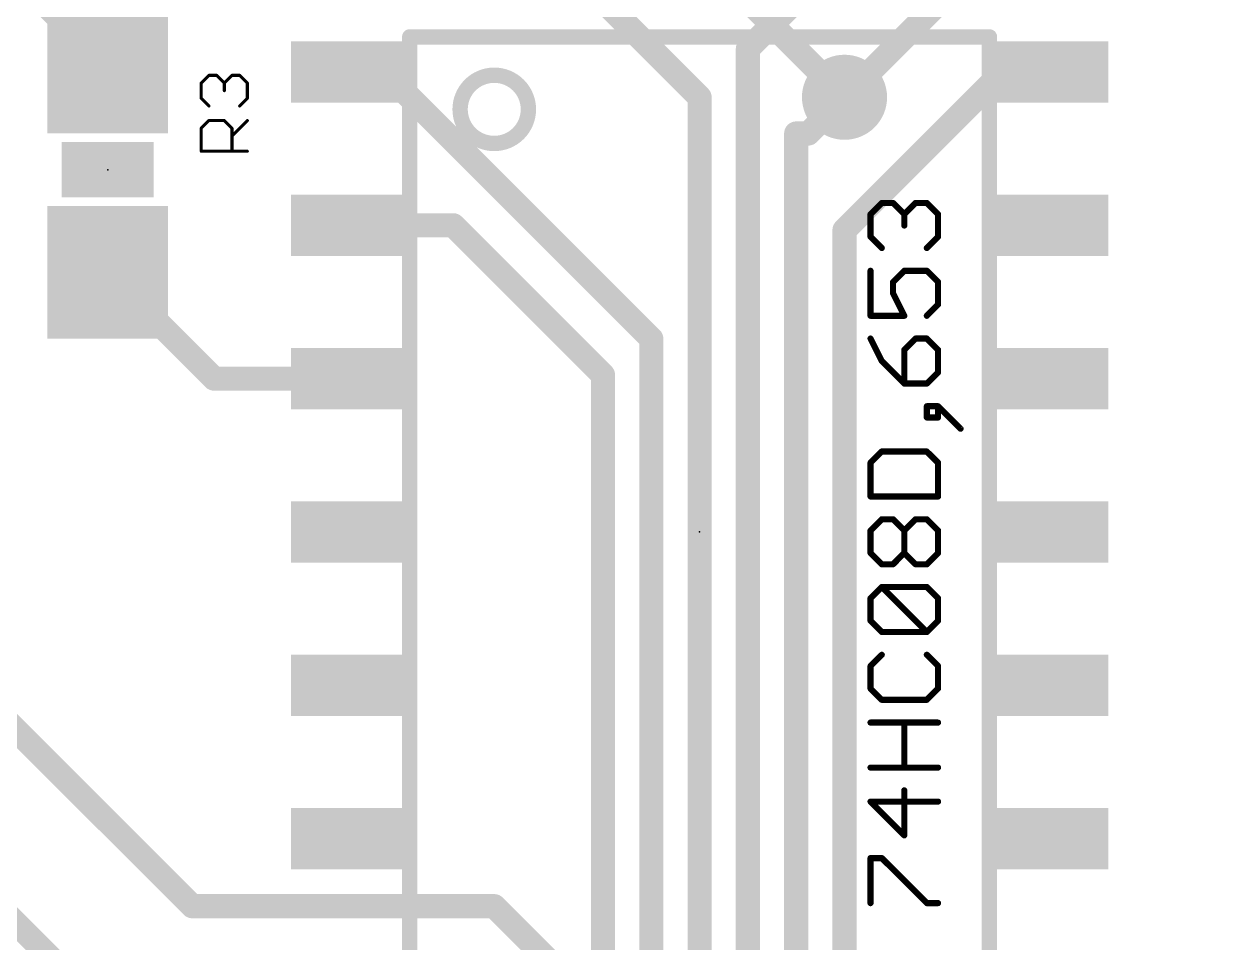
# Model space of a CAD drawing. Extents: x -0.4 to 70.1, y -0.1 to 70.1.
# Drawn here: x 50.01 to 59.95, y 45.3 to 52.91 of the extents above; entities that cross this region are included whole.
import ezdxf

# ---------------------------------------------------------------- set-up
doc = ezdxf.new("R2010")
doc.units = 0
for name, color, linetype in [('1', 22, 'CONTINUOUS'), ('16', 175, 'CONTINUOUS'), ('18', 82, 'CONTINUOUS'), ('21', 253, 'CONTINUOUS'), ('23', 7, 'CONTINUOUS'), ('25', 253, 'CONTINUOUS')]:
    doc.layers.add(name, color=color, linetype=linetype)

# ---------------------------------------------------------------- blocks, each defined once
blk = doc.blocks.new('RECT')
blk.add_solid([(-0.5, -0.5), (0.5, -0.5), (-0.5, 0.5), (0.5, 0.5)])
blk = doc.blocks.new('ROUNDV')
at = {"const_width": 0.5}
blk.add_lwpolyline([(0, -0.25, 1), (0, 0.25, 1), (0, -0.25)], format="xyb", dxfattribs=at)

msp = doc.modelspace()

# ---------------------------------------------------------------- linework, layer by layer
at = {"layer": '1', "const_width": 0.2}
for points in [[(59.85, 55.35), (56.8, 52.3)], [(53.7, 54.2), (55.6, 52.3)], [(56.8, 53.5), (56, 52.7)], [(50.2, 53.05), (50.7, 52.55)], [(56, 52.7), (56, 32.7)], [(52.725, 52.51), (52.99, 52.51)], [(52.99, 52.51), (55.2, 50.3)], [(58.11, 52.51), (56.8, 51.2)], [(58.475, 52.51), (58.11, 52.51)], [(55.6, 52.3), (55.6, 32.9)], [(56.5, 52), (56.8, 52.3)], [(56.4, 52), (56.4, 32.5)], [(56.4, 52), (56.5, 52)], [(52.725, 51.24), (53.56, 51.24)], [(53.56, 51.24), (54.8, 50)], [(56.8, 51.2), (56.8, 43.6)], [(51.58, 49.97), (50.7, 50.85)], [(55.2, 50.3), (55.2, 35)], [(52.725, 49.97), (51.58, 49.97)], [(54.8, 50), (54.8, 37.8)], [(49.7, 47.3), (51.4, 45.6)], [(49.3, 46.1), (51.2, 44.2)], [(51.4, 45.6), (53.9, 45.6)], [(53.9, 45.6), (54.4, 45.1)]]:
    msp.add_lwpolyline(points, dxfattribs=at)
at = {"layer": '1', "const_width": 0.1}
for points in [[(56.05, 52.7, 1), (55.95, 52.7)], [(55.9646, 52.7354, 1), (56.0354, 52.6646)], [(50.6646, 52.5146, 1), (50.7354, 52.5854)], [(52.725, 52.56, 1), (52.725, 52.46)], [(53.0254, 52.5454, 1), (52.9546, 52.4746)], [(52.99, 52.46, 1), (52.99, 52.56)], [(58.11, 52.56, 1), (58.11, 52.46)], [(58.1454, 52.4746, 1), (58.0746, 52.5454)], [(58.475, 52.46, 1), (58.475, 52.56)], [(55.65, 52.3, 1), (55.55, 52.3)], [(55.5646, 52.2646, 1), (55.6354, 52.3354)], [(56.7646, 52.3354, 1), (56.8354, 52.2646)], [(56.8354, 52.2646, 1), (56.7646, 52.3354)], [(56.45, 52, 1), (56.35, 52)], [(56.4, 52.05, 1), (56.4, 51.95)], [(56.4646, 52.0354, 1), (56.5354, 51.9646)], [(56.5, 51.95, 1), (56.5, 52.05)], [(52.725, 51.29, 1), (52.725, 51.19)], [(53.5954, 51.2754, 1), (53.5246, 51.2046)], [(53.56, 51.19, 1), (53.56, 51.29)], [(56.7646, 51.2354, 1), (56.8354, 51.1646)], [(56.85, 51.2, 1), (56.75, 51.2)], [(50.7354, 50.8854, 1), (50.6646, 50.8146)], [(55.25, 50.3, 1), (55.15, 50.3)], [(55.1646, 50.2646, 1), (55.2354, 50.3354)], [(51.58, 50.02, 1), (51.58, 49.92)], [(51.5446, 49.9346, 1), (51.6154, 50.0054)], [(52.725, 49.92, 1), (52.725, 50.02)], [(54.85, 50, 1), (54.75, 50)], [(54.7646, 49.9646, 1), (54.8354, 50.0354)], [(51.4, 45.65, 1), (51.4, 45.55)], [(51.3646, 45.5646, 1), (51.4354, 45.6354)], [(53.9354, 45.6354, 1), (53.8646, 45.5646)], [(53.9, 45.55, 1), (53.9, 45.65)]]:
    msp.add_lwpolyline(points, format="xyb", dxfattribs=at)
at = {"layer": '16', "const_width": 0.2}
msp.add_lwpolyline([(55.6, 53.5), (56.8, 52.3)], dxfattribs=at)
at = {"layer": '16', "const_width": 0.1}
msp.add_lwpolyline([(56.7646, 52.2646, 1), (56.8354, 52.3354)], format="xyb", dxfattribs=at)
at = {"layer": '21'}
for points, const_width in [([(53.2, 52.8318, 1), (53.2, 52.7683)], 0.0635), ([(53.2318, 52.8, 1), (53.1683, 52.8)], 0.0635), ([(58.0318, 52.8, 1), (57.9682, 52.8)], 0.0635), ([(58, 52.7683, 1), (58, 52.8318)], 0.0635), ([(53.9, 51.9172, 1), (53.9, 52.4828, 1), (53.9, 51.9172)], 0.127)]:
    msp.add_lwpolyline(points, format="xyb", dxfattribs=dict(at, const_width=const_width))
at = {"layer": '21', "const_width": 0.127}
for points in [[(53.2, 52.8), (58, 52.8)], [(53.2, 44.5), (53.2, 52.8)], [(58, 52.8), (58, 44.5)]]:
    msp.add_lwpolyline(points, dxfattribs=at)
at = {"layer": '23'}
for p in [(50.7, 51.7), (55.6, 48.7)]:
    msp.add_point(p, dxfattribs=at)
at = {"layer": '25'}
for points, const_width in [([(51.4744, 52.4182), (51.5379, 52.4817)], 0.0254), ([(51.4744, 52.291), (51.4744, 52.4182)], 0.0254), ([(51.5379, 52.4817), (51.6015, 52.4817)], 0.0254), ([(51.6015, 52.4817), (51.665, 52.4182)], 0.0254), ([(51.665, 52.4182), (51.7286, 52.4817)], 0.0254), ([(51.665, 52.4182), (51.665, 52.3546)], 0.0254), ([(51.7286, 52.4817), (51.7921, 52.4817)], 0.0254), ([(51.7921, 52.4817), (51.8557, 52.4182)], 0.0254), ([(51.8557, 52.4182), (51.8557, 52.291)], 0.0254), ([(51.5379, 52.2275), (51.4744, 52.291)], 0.0254), ([(51.8557, 52.291), (51.7921, 52.2275)], 0.0254), ([(51.4744, 52.0439), (51.5379, 52.1075)], 0.0254), ([(51.5379, 52.1075), (51.665, 52.1075)], 0.0254), ([(51.665, 52.1075), (51.7286, 52.0439)], 0.0254), ([(51.7286, 51.9804), (51.8557, 52.1075)], 0.0254), ([(51.4744, 51.8533), (51.4744, 52.0439)], 0.0254), ([(51.7286, 52.0439), (51.7286, 51.8533)], 0.0254), ([(51.8557, 51.8533), (51.4744, 51.8533)], 0.0254), ([(57.0153, 51.331), (57.1085, 51.4242)], 0.0508), ([(57.1085, 51.4242), (57.2018, 51.4242)], 0.0508), ([(57.2018, 51.4242), (57.295, 51.331)], 0.0508), ([(57.295, 51.331), (57.3882, 51.4242)], 0.0508), ([(57.3882, 51.4242), (57.4814, 51.4242)], 0.0508), ([(57.4814, 51.4242), (57.5746, 51.331)], 0.0508), ([(57.0153, 51.1446), (57.0153, 51.331)], 0.0508), ([(57.295, 51.331), (57.295, 51.2378)], 0.0508), ([(57.5746, 51.331), (57.5746, 51.1446)], 0.0508), ([(57.1085, 51.0514), (57.0153, 51.1446)], 0.0508), ([(57.5746, 51.1446), (57.4814, 51.0514)], 0.0508), ([(57.0153, 50.8629), (57.0153, 50.4901)], 0.0508), ([(57.2018, 50.7697), (57.295, 50.8629)], 0.0508), ([(57.295, 50.8629), (57.4814, 50.8629)], 0.0508), ([(57.4814, 50.8629), (57.5746, 50.7697)], 0.0508), ([(57.2018, 50.6765), (57.2018, 50.7697)], 0.0508), ([(57.5746, 50.7697), (57.5746, 50.5833)], 0.0508), ([(57.295, 50.4901), (57.2018, 50.6765)], 0.0508), ([(57.0153, 50.4901), (57.295, 50.4901)], 0.0508), ([(57.5746, 50.5833), (57.4814, 50.4901)], 0.0508), ([(57.0153, 50.3016), (57.1085, 50.1152)], 0.0508), ([(57.3882, 50.3016), (57.295, 50.2084)], 0.0508), ([(57.4814, 50.3016), (57.3882, 50.3016)], 0.0508), ([(57.5746, 50.2084), (57.4814, 50.3016)], 0.0508), ([(57.295, 50.2084), (57.295, 49.9288)], 0.0508), ([(57.5746, 50.022), (57.5746, 50.2084)], 0.0508), ([(57.1085, 50.1152), (57.295, 49.9288)], 0.0508), ([(57.4814, 49.9288), (57.5746, 50.022)], 0.0508), ([(57.295, 49.9288), (57.4814, 49.9288)], 0.0508), ([(57.5746, 49.741), (57.4814, 49.741)], 0.0508), ([(57.4814, 49.741), (57.4814, 49.6478)], 0.0508), ([(57.761, 49.5546), (57.5746, 49.741)], 0.0508), ([(57.5746, 49.6478), (57.5746, 49.741)], 0.0508), ([(57.4814, 49.6478), (57.5746, 49.6478)], 0.0508), ([(57.1085, 49.3661), (57.0153, 49.2729)], 0.0508), ([(57.4814, 49.3661), (57.1085, 49.3661)], 0.0508), ([(57.5746, 49.2729), (57.4814, 49.3661)], 0.0508), ([(57.0153, 49.2729), (57.0153, 48.9933)], 0.0508), ([(57.5746, 48.9933), (57.5746, 49.2729)], 0.0508), ([(57.0153, 48.9933), (57.5746, 48.9933)], 0.0508), ([(57.0153, 48.7116), (57.1085, 48.8048)], 0.0508), ([(57.1085, 48.8048), (57.2018, 48.8048)], 0.0508), ([(57.2018, 48.8048), (57.295, 48.7116)], 0.0508), ([(57.295, 48.7116), (57.3882, 48.8048)], 0.0508), ([(57.3882, 48.8048), (57.4814, 48.8048)], 0.0508), ([(57.4814, 48.8048), (57.5746, 48.7116)], 0.0508), ([(57.0153, 48.5252), (57.0153, 48.7116)], 0.0508), ([(57.295, 48.5252), (57.295, 48.7116)], 0.0508), ([(57.5746, 48.7116), (57.5746, 48.5252)], 0.0508), ([(57.1085, 48.4319), (57.0153, 48.5252)], 0.0508), ([(57.295, 48.5252), (57.2018, 48.4319)], 0.0508), ([(57.3882, 48.4319), (57.295, 48.5252)], 0.0508), ([(57.5746, 48.5252), (57.4814, 48.4319)], 0.0508), ([(57.2018, 48.4319), (57.1085, 48.4319)], 0.0508), ([(57.4814, 48.4319), (57.3882, 48.4319)], 0.0508), ([(57.0153, 48.1503), (57.1085, 48.2435)], 0.0508), ([(57.1085, 48.2435), (57.4814, 48.2435)], 0.0508), ([(57.4814, 47.8706), (57.1085, 48.2435)], 0.0508), ([(57.4814, 48.2435), (57.5746, 48.1503)], 0.0508), ([(57.0153, 47.9639), (57.0153, 48.1503)], 0.0508), ([(57.5746, 48.1503), (57.5746, 47.9639)], 0.0508), ([(57.1085, 47.8706), (57.0153, 47.9639)], 0.0508), ([(57.5746, 47.9639), (57.4814, 47.8706)], 0.0508), ([(57.4814, 47.8706), (57.1085, 47.8706)], 0.0508), ([(57.1085, 47.6822), (57.0153, 47.589)], 0.0508), ([(57.5746, 47.589), (57.4814, 47.6822)], 0.0508), ([(57.0153, 47.589), (57.0153, 47.4025)], 0.0508), ([(57.5746, 47.4025), (57.5746, 47.589)], 0.0508), ([(57.0153, 47.4025), (57.1085, 47.3093)], 0.0508), ([(57.1085, 47.3093), (57.4814, 47.3093)], 0.0508), ([(57.4814, 47.3093), (57.5746, 47.4025)], 0.0508), ([(57.0153, 47.1209), (57.5746, 47.1209)], 0.0508), ([(57.295, 46.748), (57.295, 47.1209)], 0.0508), ([(57.5746, 46.748), (57.0153, 46.748)], 0.0508), ([(57.295, 46.1867), (57.295, 46.5596)], 0.0508), ([(57.5746, 46.4663), (57.0153, 46.4663)], 0.0508), ([(57.0153, 46.4663), (57.295, 46.1867)], 0.0508), ([(57.0153, 45.6254), (57.0153, 45.9982)], 0.0508), ([(57.0153, 45.9982), (57.1085, 45.9982)], 0.0508), ([(57.1085, 45.9982), (57.4814, 45.6254)], 0.0508), ([(57.4814, 45.6254), (57.5746, 45.6254)], 0.0508)]:
    msp.add_lwpolyline(points, dxfattribs=dict(at, const_width=const_width))
for points, const_width in [([(51.4807, 52.4182, 1), (51.468, 52.4182)], 0.0127), ([(51.4699, 52.4226, 1), (51.4789, 52.4137)], 0.0127), ([(51.5379, 52.4881, 1), (51.5379, 52.4754)], 0.0127), ([(51.5424, 52.4772, 1), (51.5334, 52.4862)], 0.0127), ([(51.606, 52.4862, 1), (51.597, 52.4772)], 0.0127), ([(51.6015, 52.4754, 1), (51.6015, 52.4881)], 0.0127), ([(51.6605, 52.4226, 1), (51.6695, 52.4137)], 0.0127), ([(51.6714, 52.4182, 1), (51.6587, 52.4182)], 0.0127), ([(51.6605, 52.4137, 1), (51.6695, 52.4226)], 0.0127), ([(51.7286, 52.4881, 1), (51.7286, 52.4754)], 0.0127), ([(51.7331, 52.4772, 1), (51.7241, 52.4862)], 0.0127), ([(51.7966, 52.4862, 1), (51.7877, 52.4772)], 0.0127), ([(51.7921, 52.4754, 1), (51.7921, 52.4881)], 0.0127), ([(51.8621, 52.4182, 1), (51.8494, 52.4182)], 0.0127), ([(51.8512, 52.4137, 1), (51.8602, 52.4226)], 0.0127), ([(51.4789, 52.2955, 1), (51.4699, 52.2866)], 0.0127), ([(51.6587, 52.3546, 1), (51.6714, 52.3546)], 0.0127), ([(51.8602, 52.2866, 1), (51.8512, 52.2955)], 0.0127), ([(51.468, 52.291, 1), (51.4807, 52.291)], 0.0127), ([(51.5334, 52.223, 1), (51.5424, 52.232)], 0.0127), ([(51.7877, 52.232, 1), (51.7966, 52.223)], 0.0127), ([(51.8494, 52.291, 1), (51.8621, 52.291)], 0.0127), ([(51.5379, 52.1138, 1), (51.5379, 52.1012)], 0.0127), ([(51.5424, 52.103, 1), (51.5334, 52.112)], 0.0127), ([(51.6695, 52.112, 1), (51.6605, 52.103)], 0.0127), ([(51.665, 52.1012, 1), (51.665, 52.1138)], 0.0127), ([(51.8602, 52.103, 1), (51.8512, 52.112)], 0.0127), ([(51.4807, 52.0439, 1), (51.468, 52.0439)], 0.0127), ([(51.4699, 52.0484, 1), (51.4789, 52.0395)], 0.0127), ([(51.7349, 52.0439, 1), (51.7222, 52.0439)], 0.0127), ([(51.7241, 52.0395, 1), (51.7331, 52.0484)], 0.0127), ([(51.7241, 51.9849, 1), (51.7331, 51.9759)], 0.0127), ([(51.4744, 51.8596, 1), (51.4744, 51.8469)], 0.0127), ([(51.468, 51.8533, 1), (51.4807, 51.8533)], 0.0127), ([(51.7222, 51.8533, 1), (51.7349, 51.8533)], 0.0127), ([(51.8557, 51.8469, 1), (51.8557, 51.8596)], 0.0127), ([(57.1085, 51.4369, 1), (57.1085, 51.4115)], 0.0254), ([(57.1175, 51.4153, 1), (57.0996, 51.4332)], 0.0254), ([(57.2107, 51.4332, 1), (57.1928, 51.4153)], 0.0254), ([(57.2018, 51.4115, 1), (57.2018, 51.4369)], 0.0254), ([(57.3882, 51.4369, 1), (57.3882, 51.4115)], 0.0254), ([(57.3972, 51.4153, 1), (57.3792, 51.4332)], 0.0254), ([(57.4904, 51.4332, 1), (57.4724, 51.4153)], 0.0254), ([(57.4814, 51.4115, 1), (57.4814, 51.4369)], 0.0254), ([(57.028, 51.331, 1), (57.0026, 51.331)], 0.0254), ([(57.0063, 51.34, 1), (57.0243, 51.322)], 0.0254), ([(57.3077, 51.331, 1), (57.2823, 51.331)], 0.0254), ([(57.286, 51.34, 1), (57.3039, 51.322)], 0.0254), ([(57.286, 51.322, 1), (57.3039, 51.34)], 0.0254), ([(57.5873, 51.331, 1), (57.5619, 51.331)], 0.0254), ([(57.5656, 51.322, 1), (57.5836, 51.34)], 0.0254), ([(57.2823, 51.2378, 1), (57.3077, 51.2378)], 0.0254), ([(57.0243, 51.1536, 1), (57.0063, 51.1356)], 0.0254), ([(57.0026, 51.1446, 1), (57.028, 51.1446)], 0.0254), ([(57.5619, 51.1446, 1), (57.5873, 51.1446)], 0.0254), ([(57.5836, 51.1356, 1), (57.5656, 51.1536)], 0.0254), ([(57.0996, 51.0424, 1), (57.1175, 51.0604)], 0.0254), ([(57.4724, 51.0604, 1), (57.4904, 51.0424)], 0.0254), ([(57.028, 50.8629, 1), (57.0026, 50.8629)], 0.0254), ([(57.295, 50.8756, 1), (57.295, 50.8502)], 0.0254), ([(57.3039, 50.854, 1), (57.286, 50.8719)], 0.0254), ([(57.4904, 50.8719, 1), (57.4724, 50.854)], 0.0254), ([(57.4814, 50.8502, 1), (57.4814, 50.8756)], 0.0254), ([(57.2145, 50.7697, 1), (57.1891, 50.7697)], 0.0254), ([(57.1928, 50.7787, 1), (57.2107, 50.7607)], 0.0254), ([(57.5873, 50.7697, 1), (57.5619, 50.7697)], 0.0254), ([(57.5656, 50.7607, 1), (57.5836, 50.7787)], 0.0254), ([(57.2131, 50.6822, 1), (57.1904, 50.6708)], 0.0254), ([(57.1891, 50.6765, 1), (57.2145, 50.6765)], 0.0254), ([(57.0153, 50.5028, 1), (57.0153, 50.4774)], 0.0254), ([(57.295, 50.4774, 1), (57.295, 50.5028)], 0.0254), ([(57.5619, 50.5833, 1), (57.5873, 50.5833)], 0.0254), ([(57.5836, 50.5743, 1), (57.5656, 50.5923)], 0.0254), ([(57.0026, 50.4901, 1), (57.028, 50.4901)], 0.0254), ([(57.2836, 50.4844, 1), (57.3063, 50.4958)], 0.0254), ([(57.4724, 50.4991, 1), (57.4904, 50.4811)], 0.0254), ([(57.0267, 50.3073, 1), (57.004, 50.2959)], 0.0254), ([(57.3882, 50.3143, 1), (57.3882, 50.2889)], 0.0254), ([(57.3972, 50.2926, 1), (57.3792, 50.3106)], 0.0254), ([(57.4904, 50.3106, 1), (57.4724, 50.2926)], 0.0254), ([(57.4814, 50.2889, 1), (57.4814, 50.3143)], 0.0254), ([(57.3077, 50.2084, 1), (57.2823, 50.2084)], 0.0254), ([(57.286, 50.2174, 1), (57.3039, 50.1994)], 0.0254), ([(57.5873, 50.2084, 1), (57.5619, 50.2084)], 0.0254), ([(57.5656, 50.1994, 1), (57.5836, 50.2174)], 0.0254), ([(57.1175, 50.1242, 1), (57.0996, 50.1062)], 0.0254), ([(57.0972, 50.1095, 1), (57.1199, 50.1209)], 0.0254), ([(57.5619, 50.022, 1), (57.5873, 50.022)], 0.0254), ([(57.5836, 50.013, 1), (57.5656, 50.031)], 0.0254), ([(57.295, 49.9415, 1), (57.295, 49.9161)], 0.0254), ([(57.2823, 49.9288, 1), (57.3077, 49.9288)], 0.0254), ([(57.286, 49.9198, 1), (57.3039, 49.9378)], 0.0254), ([(57.4724, 49.9378, 1), (57.4904, 49.9198)], 0.0254), ([(57.4814, 49.9161, 1), (57.4814, 49.9415)], 0.0254), ([(57.4814, 49.7537, 1), (57.4814, 49.7283)], 0.0254), ([(57.4941, 49.741, 1), (57.4687, 49.741)], 0.0254), ([(57.5836, 49.75, 1), (57.5656, 49.732)], 0.0254), ([(57.5873, 49.741, 1), (57.5619, 49.741)], 0.0254), ([(57.5746, 49.7283, 1), (57.5746, 49.7537)], 0.0254), ([(57.4814, 49.6605, 1), (57.4814, 49.6351)], 0.0254), ([(57.4687, 49.6478, 1), (57.4941, 49.6478)], 0.0254), ([(57.5619, 49.6478, 1), (57.5873, 49.6478)], 0.0254), ([(57.5746, 49.6351, 1), (57.5746, 49.6605)], 0.0254), ([(57.752, 49.5456, 1), (57.77, 49.5635)], 0.0254), ([(57.1085, 49.3788, 1), (57.1085, 49.3534)], 0.0254), ([(57.1175, 49.3571, 1), (57.0996, 49.3751)], 0.0254), ([(57.4904, 49.3751, 1), (57.4724, 49.3571)], 0.0254), ([(57.4814, 49.3534, 1), (57.4814, 49.3788)], 0.0254), ([(57.028, 49.2729, 1), (57.0026, 49.2729)], 0.0254), ([(57.0063, 49.2819, 1), (57.0243, 49.2639)], 0.0254), ([(57.5873, 49.2729, 1), (57.5619, 49.2729)], 0.0254), ([(57.5656, 49.2639, 1), (57.5836, 49.2819)], 0.0254), ([(57.0153, 49.006, 1), (57.0153, 48.9806)], 0.0254), ([(57.0026, 48.9933, 1), (57.028, 48.9933)], 0.0254), ([(57.5619, 48.9933, 1), (57.5873, 48.9933)], 0.0254), ([(57.5746, 48.9806, 1), (57.5746, 49.006)], 0.0254), ([(57.1085, 48.8175, 1), (57.1085, 48.7921)], 0.0254), ([(57.1175, 48.7958, 1), (57.0996, 48.8138)], 0.0254), ([(57.2107, 48.8138, 1), (57.1928, 48.7958)], 0.0254), ([(57.2018, 48.7921, 1), (57.2018, 48.8175)], 0.0254), ([(57.3882, 48.8175, 1), (57.3882, 48.7921)], 0.0254), ([(57.3972, 48.7958, 1), (57.3792, 48.8138)], 0.0254), ([(57.4904, 48.8138, 1), (57.4724, 48.7958)], 0.0254), ([(57.4814, 48.7921, 1), (57.4814, 48.8175)], 0.0254), ([(57.028, 48.7116, 1), (57.0026, 48.7116)], 0.0254), ([(57.0063, 48.7206, 1), (57.0243, 48.7026)], 0.0254), ([(57.3077, 48.7116, 1), (57.2823, 48.7116)], 0.0254), ([(57.286, 48.7206, 1), (57.3039, 48.7026)], 0.0254), ([(57.286, 48.7026, 1), (57.3039, 48.7206)], 0.0254), ([(57.5873, 48.7116, 1), (57.5619, 48.7116)], 0.0254), ([(57.5656, 48.7026, 1), (57.5836, 48.7206)], 0.0254), ([(57.0243, 48.5341, 1), (57.0063, 48.5162)], 0.0254), ([(57.0026, 48.5252, 1), (57.028, 48.5252)], 0.0254), ([(57.3039, 48.5341, 1), (57.286, 48.5162)], 0.0254), ([(57.2823, 48.5252, 1), (57.3077, 48.5252)], 0.0254), ([(57.3039, 48.5162, 1), (57.286, 48.5341)], 0.0254), ([(57.5619, 48.5252, 1), (57.5873, 48.5252)], 0.0254), ([(57.5836, 48.5162, 1), (57.5656, 48.5341)], 0.0254), ([(57.1085, 48.4446, 1), (57.1085, 48.4192)], 0.0254), ([(57.0996, 48.423, 1), (57.1175, 48.4409)], 0.0254), ([(57.1928, 48.4409, 1), (57.2107, 48.423)], 0.0254), ([(57.2018, 48.4192, 1), (57.2018, 48.4446)], 0.0254), ([(57.3882, 48.4446, 1), (57.3882, 48.4192)], 0.0254), ([(57.3792, 48.423, 1), (57.3972, 48.4409)], 0.0254), ([(57.4724, 48.4409, 1), (57.4904, 48.423)], 0.0254), ([(57.4814, 48.4192, 1), (57.4814, 48.4446)], 0.0254), ([(57.1085, 48.2562, 1), (57.1085, 48.2308)], 0.0254), ([(57.1175, 48.2525, 1), (57.0996, 48.2345)], 0.0254), ([(57.1175, 48.2345, 1), (57.0996, 48.2525)], 0.0254), ([(57.4904, 48.2525, 1), (57.4724, 48.2345)], 0.0254), ([(57.4814, 48.2308, 1), (57.4814, 48.2562)], 0.0254), ([(57.028, 48.1503, 1), (57.0026, 48.1503)], 0.0254), ([(57.0063, 48.1593, 1), (57.0243, 48.1413)], 0.0254), ([(57.5873, 48.1503, 1), (57.5619, 48.1503)], 0.0254), ([(57.5656, 48.1413, 1), (57.5836, 48.1593)], 0.0254), ([(57.0243, 47.9728, 1), (57.0063, 47.9549)], 0.0254), ([(57.0026, 47.9639, 1), (57.028, 47.9639)], 0.0254), ([(57.5619, 47.9639, 1), (57.5873, 47.9639)], 0.0254), ([(57.5836, 47.9549, 1), (57.5656, 47.9728)], 0.0254), ([(57.1085, 47.8833, 1), (57.1085, 47.8579)], 0.0254), ([(57.0996, 47.8617, 1), (57.1175, 47.8796)], 0.0254), ([(57.4724, 47.8796, 1), (57.4904, 47.8617)], 0.0254), ([(57.4724, 47.8617, 1), (57.4904, 47.8796)], 0.0254), ([(57.4814, 47.8579, 1), (57.4814, 47.8833)], 0.0254), ([(57.1175, 47.6732, 1), (57.0996, 47.6912)], 0.0254), ([(57.4904, 47.6912, 1), (57.4724, 47.6732)], 0.0254), ([(57.028, 47.589, 1), (57.0026, 47.589)], 0.0254), ([(57.0063, 47.5979, 1), (57.0243, 47.58)], 0.0254), ([(57.5873, 47.589, 1), (57.5619, 47.589)], 0.0254), ([(57.5656, 47.58, 1), (57.5836, 47.5979)], 0.0254), ([(57.0243, 47.4115, 1), (57.0063, 47.3936)], 0.0254), ([(57.0026, 47.4025, 1), (57.028, 47.4025)], 0.0254), ([(57.1085, 47.322, 1), (57.1085, 47.2966)], 0.0254), ([(57.0996, 47.3003, 1), (57.1175, 47.3183)], 0.0254), ([(57.4724, 47.3183, 1), (57.4904, 47.3003)], 0.0254), ([(57.4814, 47.2966, 1), (57.4814, 47.322)], 0.0254), ([(57.5619, 47.4025, 1), (57.5873, 47.4025)], 0.0254), ([(57.5836, 47.3936, 1), (57.5656, 47.4115)], 0.0254), ([(57.0153, 47.1336, 1), (57.0153, 47.1082)], 0.0254), ([(57.3077, 47.1209, 1), (57.2823, 47.1209)], 0.0254), ([(57.5746, 47.1082, 1), (57.5746, 47.1336)], 0.0254), ([(57.0153, 46.7607, 1), (57.0153, 46.7353)], 0.0254), ([(57.2823, 46.748, 1), (57.3077, 46.748)], 0.0254), ([(57.5746, 46.7353, 1), (57.5746, 46.7607)], 0.0254), ([(57.3077, 46.5596, 1), (57.2823, 46.5596)], 0.0254), ([(57.0153, 46.479, 1), (57.0153, 46.4536)], 0.0254), ([(57.0243, 46.4753, 1), (57.0063, 46.4574)], 0.0254), ([(57.5746, 46.4536, 1), (57.5746, 46.479)], 0.0254), ([(57.2823, 46.1867, 1), (57.3077, 46.1867)], 0.0254), ([(57.286, 46.1777, 1), (57.3039, 46.1957)], 0.0254), ([(57.0153, 46.011, 1), (57.0153, 45.9855)], 0.0254), ([(57.028, 45.9982, 1), (57.0026, 45.9982)], 0.0254), ([(57.1175, 46.0072, 1), (57.0996, 45.9893)], 0.0254), ([(57.1085, 45.9855, 1), (57.1085, 46.011)], 0.0254), ([(57.4814, 45.6381, 1), (57.4814, 45.6127)], 0.0254), ([(57.4724, 45.6164, 1), (57.4904, 45.6344)], 0.0254), ([(57.5746, 45.6127, 1), (57.5746, 45.6381)], 0.0254), ([(57.0026, 45.6254, 1), (57.028, 45.6254)], 0.0254)]:
    msp.add_lwpolyline(points, format="xyb", dxfattribs=dict(at, const_width=const_width))

# ---------------------------------------------------------------- block references
at = {"layer": '1', "xscale": 1.1, "rotation": 270}
for p in [(50.7, 52.55), (50.7, 50.85)]:
    msp.add_blockref('RECT', p, dxfattribs=at)
at = {"layer": '1', "xscale": 1.016, "yscale": 0.508}
for p in [(52.725, 52.51), (58.475, 52.51), (52.725, 51.24), (58.475, 51.24), (52.725, 49.97), (58.475, 49.97), (52.725, 47.43), (58.475, 47.43), (52.725, 46.16), (58.475, 46.16)]:
    msp.add_blockref('RECT', p, dxfattribs=at)
at = {"layer": '1', "xscale": 1.016, "yscale": 0.508, "rotation": 180}
for p in [(52.725, 48.7), (58.475, 48.7)]:
    msp.add_blockref('RECT', p, dxfattribs=at)
at = {"layer": '18', "xscale": 0.7048, "yscale": 0.7048}
msp.add_blockref('ROUNDV', (56.8, 52.3), dxfattribs=at)
msp.add_blockref('ROUNDV', (56.8, 52.3), dxfattribs=at)
at = {"layer": '21', "xscale": 0.4572, "yscale": 0.762, "rotation": 270}
msp.add_blockref('RECT', (50.7, 51.7), dxfattribs=at)

doc.saveas('drawing.dxf')
